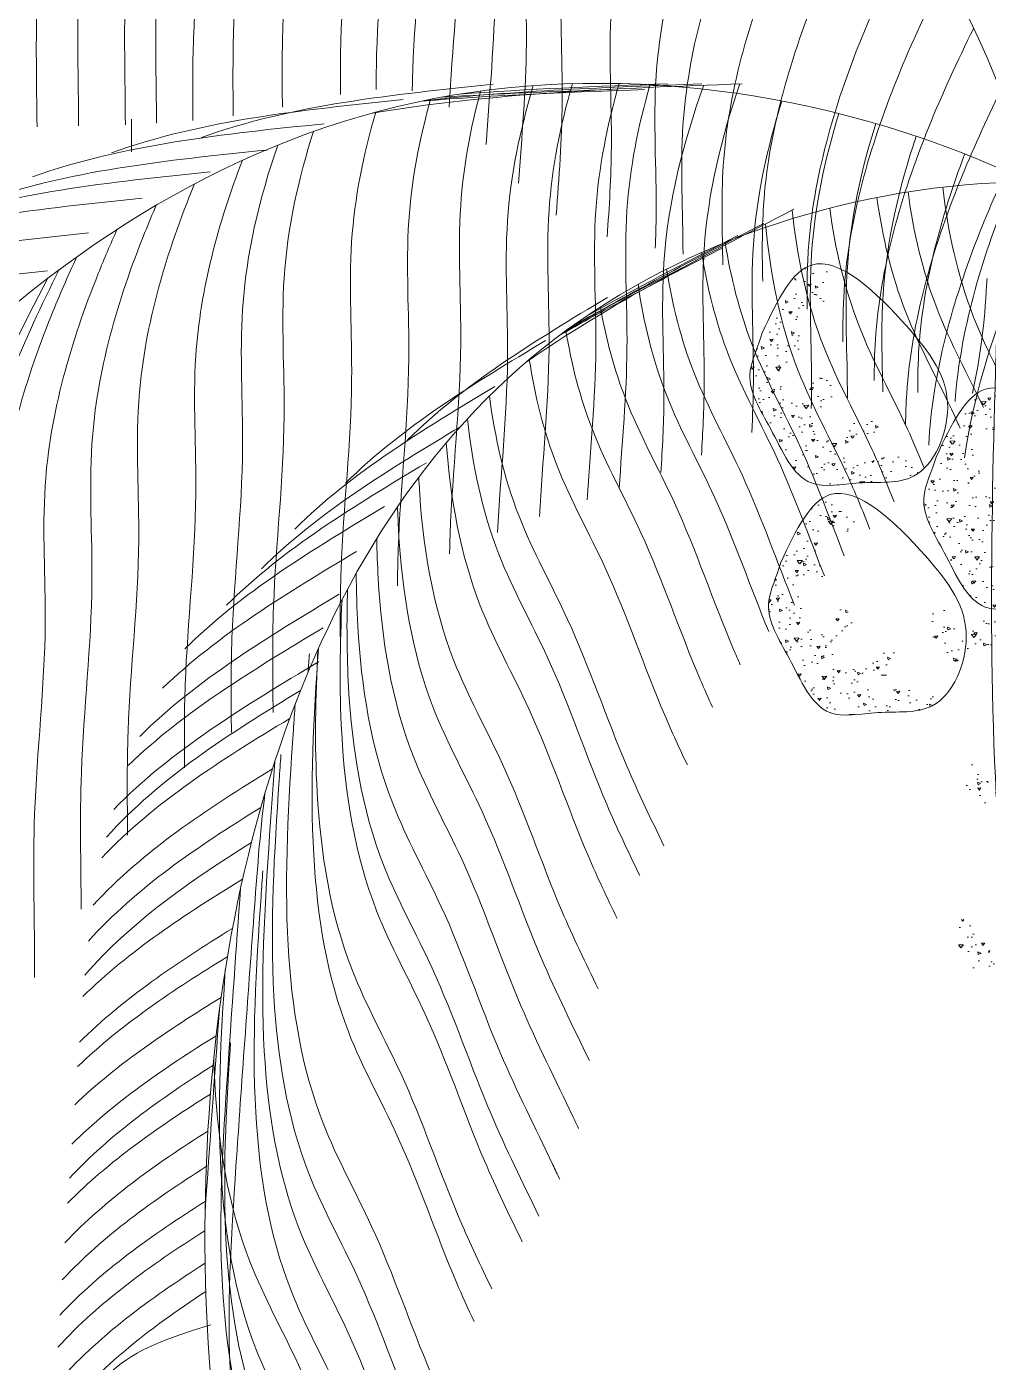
# Model space of a CAD drawing. Header units: inches. Extents: x 17.6 to 55, y 11.8 to 85.9.
# Drawn here: x 21.036 to 21.694, y 72.478 to 73.393 of the extents above; entities that cross this region are included whole.
import ezdxf

# ---------------------------------------------------------------- set-up
doc = ezdxf.new("R2010")
doc.units = ezdxf.units.IN
doc.header["$MEASUREMENT"] = 0
doc.layers.add('TREE G 1 100', color=7, linetype='Continuous', lineweight=9, true_color=0xbed3d5, transparency=0.6)
pattern_1 = [(5, (0, 0), (0.0138842124, -0.01654656), [0.00225, -0.02475]), (310, (0, 0), (0.0130130445, 0.018899765), [0.0018, -0.0198]), (55.451444, (0.001157, -0.001379), (0.0268972566, 0.002353205), [0.001912206, -0.0210342634]), (1.1842, (0.004243, 0.004243), (0.019128413, -0.026150802), [0.003375, -0.037125]), (51.635635, (0.005837, 0.002063), (0.04049135, 0.000837002), [0.00286831, -0.031551413]), (306.184164, (0.004243, 0.004243), (0.04049135, 0.000837002), [0.0027, -0.0297]), (336, (0.005303, 0.00106), (0.0041214743, -0.021203147), [0.00225, -0.02475]), (281, (0.005303, 0.00106), (0.020544253, 0.010221258), [0.0018, -0.0198]), (26.451445, (0.005647, -0.000706), (0.024665727, -0.010981889), [0.001912206, -0.0210342634]), (352.5, (0, 0), (0.0073196945, 0.00680379556), [0, -0.01956, 0, -0.0201, 0, -0.019875]), (322.5, (0, 0), (0.0139472835, 0.0027861883), [0, -0.01146, 0, -0.01911, 0, -0.007575]), (282.5, (-0.0047305, 0.0047305), (0.01084562285, -0.011802545), [0, -0.0075, 0, -0.0234, 0, -0.03105]), (272.5, (-0.006852, 0.006852), (0.0144947942, -0.0102476995), [0, -0.00975, 0, -0.01554, 0, -0.02205])]

msp = doc.modelspace()

# ---------------------------------------------------------------- hatches: boundary and pattern name
at = {"layer": 'TREE G 1 100'}
h = msp.add_hatch(dxfattribs=at)
h.set_pattern_fill('AR-CONC', color=256, scale=0.003, angle=-45, style=0)
h.set_pattern_definition(pattern_1)
edge = h.paths.add_edge_path()
edge.add_spline(control_points=[(21.64649, 73.08719), (21.64579, 73.08941), (21.64365, 73.09393), (21.63209, 73.10348), (21.61584, 73.09381), (21.59867, 73.09369), (21.5912, 73.10927), (21.60731, 73.10493), (21.61791, 73.10624), (21.62215, 73.11799), (21.61107, 73.12844), (21.5999, 73.12223), (21.59667, 73.11138), (21.58646, 73.11194), (21.57445, 73.10965), (21.57645, 73.12313), (21.57808, 73.13317), (21.58866, 73.13662), (21.58817, 73.14776), (21.58219, 73.15254), (21.57163, 73.15298), (21.57261, 73.13543), (21.55672, 73.13847), (21.55452, 73.14929), (21.55283, 73.16385), (21.56926, 73.16486), (21.56994, 73.18075), (21.56037, 73.19346), (21.5743, 73.20333), (21.5951, 73.2017), (21.58606, 73.21696), (21.58477, 73.2246), (21.58494, 73.22988)], knot_values=[0.046682, 0.046682, 0.046682, 0.046682, 0.057005, 0.069004, 0.106923, 0.12604, 0.140308, 0.155306, 0.17668, 0.182603, 0.206457, 0.219031, 0.232545, 0.24983, 0.259203, 0.27803, 0.289881, 0.304519, 0.317634, 0.329636, 0.335261, 0.35969, 0.372949, 0.387217, 0.406044, 0.425344, 0.438589, 0.467247, 0.476619, 0.508656, 0.518745, 0.542007, 0.542007, 0.542007, 0.542007], degree=3, periodic=0)
edge.add_spline(control_points=[(21.58494, 73.22988), (21.58076, 73.23084), (21.5627, 73.23092), (21.55012, 73.20661), (21.53936, 73.18315), (21.53686, 73.17388), (21.52442, 73.15103), (21.54722, 73.11709), (21.56504, 73.07321), (21.60764, 73.08269), (21.63416, 73.0794), (21.64539, 73.08639), (21.64649, 73.08719)], knot_values=[0.352766, 0.352766, 0.352766, 0.352766, 0.374927, 0.452688, 0.452688, 0.452688, 0.495314, 0.553573, 0.621774, 0.669538, 0.72455, 0.730811, 0.730811, 0.730811, 0.730811], degree=3, periodic=0)
h = msp.add_hatch(dxfattribs=at)
h.set_pattern_fill('AR-CONC', color=256, scale=0.003, angle=-45, style=0)
h.set_pattern_definition(pattern_1)
edge = h.paths.add_edge_path()
edge.add_spline(control_points=[(21.7656, 73.00218), (21.76489, 73.0044), (21.76276, 73.00893), (21.7512, 73.01847), (21.73495, 73.0088), (21.71778, 73.00869), (21.71031, 73.02427), (21.72642, 73.01993), (21.73702, 73.02124), (21.74126, 73.03298), (21.73018, 73.04344), (21.71901, 73.03722), (21.71577, 73.02638), (21.70557, 73.02693), (21.69356, 73.02464), (21.69556, 73.03812), (21.69719, 73.04816), (21.70776, 73.05162), (21.70727, 73.06276), (21.7013, 73.06753), (21.69074, 73.06798), (21.69172, 73.05042), (21.67583, 73.05346), (21.67363, 73.06429), (21.67193, 73.07884), (21.68837, 73.07986), (21.68905, 73.09574), (21.67948, 73.10845), (21.6934, 73.11833), (21.7142, 73.1167), (21.70517, 73.13195), (21.70387, 73.13959), (21.70404, 73.14487)], knot_values=[0.046682, 0.046682, 0.046682, 0.046682, 0.057005, 0.069004, 0.106923, 0.12604, 0.140308, 0.155306, 0.17668, 0.182603, 0.206457, 0.219031, 0.232545, 0.24983, 0.259203, 0.27803, 0.289881, 0.304519, 0.317634, 0.329636, 0.335261, 0.35969, 0.372949, 0.387217, 0.406044, 0.425344, 0.438589, 0.467247, 0.476619, 0.508656, 0.518745, 0.542007, 0.542007, 0.542007, 0.542007], degree=3, periodic=0)
edge.add_spline(control_points=[(21.70404, 73.14487), (21.69987, 73.14583), (21.68181, 73.14591), (21.66923, 73.1216), (21.65847, 73.09814), (21.65597, 73.08887), (21.64353, 73.06602), (21.66632, 73.03208), (21.68414, 72.98821), (21.72675, 72.99769), (21.75327, 72.9944), (21.76449, 73.00139), (21.7656, 73.00218)], knot_values=[0.352766, 0.352766, 0.352766, 0.352766, 0.374927, 0.452688, 0.452688, 0.452688, 0.495314, 0.553573, 0.621774, 0.669538, 0.72455, 0.730811, 0.730811, 0.730811, 0.730811], degree=3, periodic=0)
h = msp.add_hatch(dxfattribs=at)
h.set_pattern_fill('AR-CONC', color=256, scale=0.003, angle=-45, style=0)
h.set_pattern_definition(pattern_1)
edge = h.paths.add_edge_path()
edge.add_spline(control_points=[(21.79123, 73.06358), (21.79087, 73.07012), (21.79052, 73.07666), (21.7902, 73.0832)], knot_values=[3.219772, 3.219772, 3.219772, 3.219772, 3.248424, 3.248424, 3.248424, 3.248424], degree=3, periodic=0)
edge.add_spline(control_points=[(21.7902, 73.0832), (21.7823, 73.08079), (21.76953, 73.07535), (21.75629, 73.09605), (21.74887, 73.08049), (21.73604, 73.07644), (21.72597, 73.08915), (21.71899, 73.07582), (21.7065, 73.07615), (21.69131, 73.07888), (21.67388, 73.05936), (21.6656, 73.08466), (21.65731, 73.08502), (21.65348, 73.08359)], knot_values=[0.030753, 0.030753, 0.030753, 0.030753, 0.064386, 0.084893, 0.102291, 0.119205, 0.137549, 0.149143, 0.170062, 0.186473, 0.217713, 0.243965, 0.262776, 0.262776, 0.262776, 0.262776], degree=3, periodic=0)
edge.add_spline(control_points=[(21.65348, 73.08359), (21.65386, 73.0768), (21.65426, 73.07001), (21.65468, 73.06322)], knot_values=[3.344046, 3.344046, 3.344046, 3.344046, 3.374024, 3.374024, 3.374024, 3.374024], degree=3, periodic=0)
edge.add_spline(control_points=[(21.65468, 73.06322), (21.65614, 73.06294), (21.66187, 73.06004), (21.669, 73.03825), (21.68644, 73.05777), (21.70162, 73.05504), (21.71411, 73.05471), (21.72109, 73.06804), (21.73116, 73.05533), (21.74399, 73.05938), (21.75142, 73.07494), (21.76622, 73.05181), (21.78146, 73.06188), (21.79123, 73.06358)], knot_values=[0.041345, 0.041345, 0.041345, 0.041345, 0.049564, 0.075816, 0.107056, 0.123467, 0.144385, 0.15598, 0.174324, 0.191238, 0.208636, 0.229143, 0.271189, 0.271189, 0.271189, 0.271189], degree=3, periodic=0)
h = msp.add_hatch(dxfattribs=at)
h.set_pattern_fill('AR-CONC', color=256, scale=0.003, angle=-45, style=0)
h.set_pattern_definition(pattern_1)
edge = h.paths.add_edge_path()
edge.add_spline(control_points=[(21.65925, 72.92993), (21.65855, 72.93215), (21.65641, 72.93667), (21.64485, 72.94621), (21.6286, 72.93655), (21.61144, 72.93643), (21.60397, 72.95201), (21.62007, 72.94767), (21.63067, 72.94898), (21.63492, 72.96073), (21.62383, 72.97118), (21.61267, 72.96497), (21.60943, 72.95412), (21.59922, 72.95468), (21.58721, 72.95238), (21.58922, 72.96587), (21.59085, 72.97591), (21.60142, 72.97936), (21.60093, 72.9905), (21.59496, 72.99528), (21.58439, 72.99572), (21.58537, 72.97817), (21.56948, 72.98121), (21.56729, 72.99203), (21.56559, 73.00659), (21.58202, 73.0076), (21.58271, 73.02349), (21.57313, 73.03619), (21.58706, 73.04607), (21.60786, 73.04444), (21.59883, 73.0597), (21.59753, 73.06734), (21.5977, 73.07262)], knot_values=[0.046682, 0.046682, 0.046682, 0.046682, 0.057005, 0.069004, 0.106923, 0.12604, 0.140308, 0.155306, 0.17668, 0.182603, 0.206457, 0.219031, 0.232545, 0.24983, 0.259203, 0.27803, 0.289881, 0.304519, 0.317634, 0.329636, 0.335261, 0.35969, 0.372949, 0.387217, 0.406044, 0.425344, 0.438589, 0.467247, 0.476619, 0.508656, 0.518745, 0.542007, 0.542007, 0.542007, 0.542007], degree=3, periodic=0)
edge.add_spline(control_points=[(21.5977, 73.07262), (21.59352, 73.07358), (21.57546, 73.07366), (21.56288, 73.04935), (21.55212, 73.02589), (21.54963, 73.01662), (21.53718, 72.99377), (21.55998, 72.95983), (21.5778, 72.91595), (21.6204, 72.92543), (21.64692, 72.92214), (21.65815, 72.92913), (21.65925, 72.92993)], knot_values=[0.352766, 0.352766, 0.352766, 0.352766, 0.374927, 0.452688, 0.452688, 0.452688, 0.495314, 0.553573, 0.621774, 0.669538, 0.72455, 0.730811, 0.730811, 0.730811, 0.730811], degree=3, periodic=0)
h = msp.add_hatch(dxfattribs=at)
h.set_pattern_fill('AR-CONC', color=256, scale=0.003, angle=-45, style=0)
h.set_pattern_definition(pattern_1)
edge = h.paths.add_edge_path()
edge.add_spline(control_points=[(21.79123, 72.97498), (21.79087, 72.98152), (21.79052, 72.98806), (21.7902, 72.9946)], knot_values=[3.219772, 3.219772, 3.219772, 3.219772, 3.248424, 3.248424, 3.248424, 3.248424], degree=3, periodic=0)
edge.add_spline(control_points=[(21.7902, 72.9946), (21.7823, 72.99219), (21.76953, 72.98675), (21.75629, 73.00745), (21.74887, 72.99189), (21.73604, 72.98784), (21.72597, 73.00055), (21.71899, 72.98722), (21.7065, 72.98755), (21.69131, 72.99028), (21.67388, 72.97076), (21.6656, 72.99606), (21.65731, 72.99642), (21.65348, 72.99499)], knot_values=[0.030753, 0.030753, 0.030753, 0.030753, 0.064386, 0.084893, 0.102291, 0.119205, 0.137549, 0.149143, 0.170062, 0.186473, 0.217713, 0.243965, 0.262776, 0.262776, 0.262776, 0.262776], degree=3, periodic=0)
edge.add_spline(control_points=[(21.65348, 72.99499), (21.65386, 72.9882), (21.65426, 72.98141), (21.65468, 72.97462)], knot_values=[3.344046, 3.344046, 3.344046, 3.344046, 3.374024, 3.374024, 3.374024, 3.374024], degree=3, periodic=0)
edge.add_spline(control_points=[(21.65468, 72.97462), (21.65614, 72.97433), (21.66187, 72.97144), (21.669, 72.94965), (21.68644, 72.96917), (21.70162, 72.96644), (21.71411, 72.96611), (21.72109, 72.97944), (21.73116, 72.96673), (21.74399, 72.97078), (21.75142, 72.98634), (21.76622, 72.96321), (21.78146, 72.97328), (21.79123, 72.97498)], knot_values=[0.041345, 0.041345, 0.041345, 0.041345, 0.049564, 0.075816, 0.107056, 0.123467, 0.144385, 0.15598, 0.174324, 0.191238, 0.208636, 0.229143, 0.271189, 0.271189, 0.271189, 0.271189], degree=3, periodic=0)
h = msp.add_hatch(dxfattribs=at)
h.set_pattern_fill('AR-CONC', color=256, scale=0.003, angle=-45, style=0)
h.set_pattern_definition(pattern_1)
edge = h.paths.add_edge_path()
edge.add_spline(control_points=[(21.81457, 72.87239), (21.8142, 72.87893), (21.81386, 72.88547), (21.81353, 72.89201)], knot_values=[3.219772, 3.219772, 3.219772, 3.219772, 3.248424, 3.248424, 3.248424, 3.248424], degree=3, periodic=0)
edge.add_spline(control_points=[(21.81353, 72.89201), (21.80563, 72.8896), (21.79287, 72.88417), (21.77963, 72.90486), (21.7722, 72.8893), (21.75937, 72.88525), (21.7493, 72.89796), (21.74232, 72.88463), (21.72983, 72.88497), (21.71465, 72.88769), (21.69721, 72.86817), (21.68893, 72.89347), (21.68065, 72.89383), (21.67682, 72.8924)], knot_values=[0.030753, 0.030753, 0.030753, 0.030753, 0.064386, 0.084893, 0.102291, 0.119205, 0.137549, 0.149143, 0.170062, 0.186473, 0.217713, 0.243965, 0.262776, 0.262776, 0.262776, 0.262776], degree=3, periodic=0)
edge.add_spline(control_points=[(21.67682, 72.8924), (21.6772, 72.88561), (21.6776, 72.87882), (21.67802, 72.87203)], knot_values=[3.344046, 3.344046, 3.344046, 3.344046, 3.374024, 3.374024, 3.374024, 3.374024], degree=3, periodic=0)
edge.add_spline(control_points=[(21.67802, 72.87203), (21.67948, 72.87175), (21.68521, 72.86885), (21.69234, 72.84707), (21.70977, 72.86658), (21.72496, 72.86386), (21.73745, 72.86352), (21.74443, 72.87685), (21.7545, 72.86414), (21.76733, 72.86819), (21.77475, 72.88375), (21.78955, 72.86062), (21.80479, 72.87069), (21.81457, 72.87239)], knot_values=[0.041345, 0.041345, 0.041345, 0.041345, 0.049564, 0.075816, 0.107056, 0.123467, 0.144385, 0.15598, 0.174324, 0.191238, 0.208636, 0.229143, 0.271189, 0.271189, 0.271189, 0.271189], degree=3, periodic=0)
h = msp.add_hatch(dxfattribs=at)
h.set_pattern_fill('AR-CONC', color=256, scale=0.003, angle=-45, style=0)
h.set_pattern_definition(pattern_1)
edge = h.paths.add_edge_path()
edge.add_spline(control_points=[(21.8099, 72.76048), (21.80953, 72.76702), (21.80919, 72.77356), (21.80887, 72.7801)], knot_values=[3.219772, 3.219772, 3.219772, 3.219772, 3.248424, 3.248424, 3.248424, 3.248424], degree=3, periodic=0)
edge.add_spline(control_points=[(21.80887, 72.7801), (21.80097, 72.77769), (21.7882, 72.77225), (21.77496, 72.79295), (21.76754, 72.77739), (21.75471, 72.77334), (21.74464, 72.78604), (21.73766, 72.77272), (21.72517, 72.77305), (21.70998, 72.77577), (21.69255, 72.75626), (21.68427, 72.78156), (21.67598, 72.78192), (21.67215, 72.78049)], knot_values=[0.030753, 0.030753, 0.030753, 0.030753, 0.064386, 0.084893, 0.102291, 0.119205, 0.137549, 0.149143, 0.170062, 0.186473, 0.217713, 0.243965, 0.262776, 0.262776, 0.262776, 0.262776], degree=3, periodic=0)
edge.add_spline(control_points=[(21.67215, 72.78049), (21.67253, 72.7737), (21.67293, 72.76691), (21.67335, 72.76012)], knot_values=[3.344046, 3.344046, 3.344046, 3.344046, 3.374024, 3.374024, 3.374024, 3.374024], degree=3, periodic=0)
edge.add_spline(control_points=[(21.67335, 72.76012), (21.67481, 72.75983), (21.68054, 72.75694), (21.68767, 72.73515), (21.7051, 72.75466), (21.72029, 72.75194), (21.73278, 72.75161), (21.73976, 72.76494), (21.74983, 72.75223), (21.76266, 72.75628), (21.77009, 72.77184), (21.78489, 72.74871), (21.80012, 72.75877), (21.8099, 72.76048)], knot_values=[0.041345, 0.041345, 0.041345, 0.041345, 0.049564, 0.075816, 0.107056, 0.123467, 0.144385, 0.15598, 0.174324, 0.191238, 0.208636, 0.229143, 0.271189, 0.271189, 0.271189, 0.271189], degree=3, periodic=0)

# ---------------------------------------------------------------- linework, layer by layer
msp.add_line((21.10734, 73.32969), (21.10734, 73.30726), dxfattribs=at)
for points in [[(21.74817, 73.27747), (21.76704, 73.81673), (21.567, 74.07316), (21.25752, 73.98265)], [(21.72854, 73.27747), (21.70967, 73.81673), (21.9097, 74.07316), (22.21919, 73.98265)], [(20.22401, 72.17264), (20.4058, 73.1656), (20.99966, 73.72264), (21.59352, 73.52889), (21.75107, 73.10506), (21.75107, 73.04451)], [(21.70099, 73.21523), (21.70099, 72.84381), (21.78259, 72.0104), (21.67379, 71.33098), (21.79506, 69.99588), (21.81104, 69.45306)]]:
    msp.add_spline(points, degree=3, dxfattribs=at)
for points, knots in [([(20.16055, 73.37802), (20.3712, 73.56101), (20.75176, 73.8916), (21.47703, 73.94446), (21.69512, 73.63725), (21.75271, 73.17742)], [0, 0, 0, 0, 1.475291, 2.665233, 3.253618, 3.253618, 3.253618, 3.253618]), ([(21.06771, 73.73152), (21.05853, 73.7012), (21.04562, 73.63913), (21.0535, 73.53219), (21.04067, 73.42756), (21.04236, 73.35431), (21.04265, 73.32435)], [1.906077, 1.906077, 1.906077, 1.906077, 2.0439688, 2.1818949, 2.3731649, 2.5039971, 2.5039971, 2.5039971, 2.5039971]), ([(21.09446, 73.73286), (21.08619, 73.70437), (21.07423, 73.64424), (21.08196, 73.5393), (21.06887, 73.43251), (21.07093, 73.3571), (21.07117, 73.32495)], [1.9148201, 1.9148201, 1.9148201, 1.9148201, 2.0439688, 2.1818949, 2.3731649, 2.5134767, 2.5134767, 2.5134767, 2.5134767]), ([(21.12651, 73.73295), (21.11822, 73.70443), (21.10625, 73.64427), (21.11398, 73.5393), (21.10092, 73.43279), (21.10294, 73.35766), (21.10319, 73.32578)], [1.9146829, 1.9146829, 1.9146829, 1.9146829, 2.0439688, 2.1818949, 2.3731649, 2.5122665, 2.5122665, 2.5122665, 2.5122665]), ([(21.14762, 73.73214), (21.13946, 73.70388), (21.12762, 73.64399), (21.13533, 73.5393), (21.12231, 73.43311), (21.12427, 73.3583), (21.12453, 73.32675)], [1.9159091, 1.9159091, 1.9159091, 1.9159091, 2.0439688, 2.1818949, 2.3731649, 2.5108508, 2.5108508, 2.5108508, 2.5108508]), ([(21.18444, 73.73181), (21.17023, 73.69241), (21.15199, 73.62059), (21.16061, 73.50354), (21.14912, 73.40982), (21.14921, 73.34748), (21.14939, 73.3286)], [1.8618696, 1.8618696, 1.8618696, 1.8618696, 2.0439688, 2.1818949, 2.3731649, 2.4559961, 2.4559961, 2.4559961, 2.4559961]), ([(21.20911, 73.73273), (21.19641, 73.69589), (21.1798, 73.62687), (21.1882, 73.51272), (21.17647, 73.41703), (21.17681, 73.35272), (21.17704, 73.33184)], [1.8745717, 1.8745717, 1.8745717, 1.8745717, 2.0439688, 2.1818949, 2.3731649, 2.4646768, 2.4646768, 2.4646768, 2.4646768]), ([(21.23796, 73.72104), (21.22781, 73.68884), (21.21389, 73.62478), (21.22192, 73.51579), (21.21031, 73.42109), (21.21052, 73.35777), (21.21073, 73.33789)], [1.8970865, 1.8970865, 1.8970865, 1.8970865, 2.0439688, 2.1818949, 2.3731649, 2.4603121, 2.4603121, 2.4603121, 2.4603121]), ([(21.27703, 73.71242), (21.26729, 73.681), (21.25381, 73.61779), (21.26177, 73.50966), (21.25076, 73.41989), (21.25038, 73.3615), (21.25046, 73.34658)], [1.9008843, 1.9008843, 1.9008843, 1.9008843, 2.0439688, 2.1818949, 2.3731649, 2.438654, 2.438654, 2.438654, 2.438654]), ([(21.30228, 73.70558), (21.29215, 73.67342), (21.27826, 73.60941), (21.28629, 73.50047), (21.27579, 73.41489), (21.27499, 73.36069), (21.27496, 73.34997)], [1.8973209, 1.8973209, 1.8973209, 1.8973209, 2.0439688, 2.1818949, 2.3731649, 2.4202332, 2.4202332, 2.4202332, 2.4202332]), ([(21.32995, 73.6969), (21.31817, 73.66169), (21.30254, 73.59442), (21.31081, 73.4821), (21.30102, 73.40229), (21.29975, 73.35385), (21.29966, 73.34892)], [1.8825437, 1.8825437, 1.8825437, 1.8825437, 2.0439688, 2.1818949, 2.3731649, 2.3948589, 2.3948589, 2.3948589, 2.3948589]), ([(21.36328, 73.68472), (21.34697, 73.64192), (21.32642, 73.56633), (21.33506, 73.44899), (21.327, 73.37771), (21.32505, 73.33783)], [1.844708, 1.844708, 1.844708, 1.844708, 2.0439688, 2.1818949, 2.3572428, 2.3572428, 2.3572428, 2.3572428]), ([(21.39788, 73.66995), (21.39612, 73.66579), (21.37525, 73.61525), (21.35062, 73.53098), (21.35923, 73.41395), (21.35254, 73.34739), (21.35036, 73.31225)], [1.8054889, 1.8054889, 1.8054889, 1.8054889, 1.8252336, 2.0439688, 2.1818949, 2.3363795, 2.3363795, 2.3363795, 2.3363795]), ([(21.4288, 73.65476), (21.42369, 73.64351), (21.39895, 73.58618), (21.37207, 73.49423), (21.38044, 73.38064), (21.37465, 73.31749), (21.37249, 73.28577)], [1.7711916, 1.7711916, 1.7711916, 1.7711916, 1.8252336, 2.0439688, 2.1818949, 2.3213428, 2.3213428, 2.3213428, 2.3213428]), ([(21.46298, 73.63551), (21.45433, 73.61759), (21.42564, 73.55379), (21.39659, 73.45441), (21.40452, 73.34684), (21.40018, 73.28963), (21.39829, 73.26387)], [1.7380227, 1.7380227, 1.7380227, 1.7380227, 1.8252336, 2.0439688, 2.1818949, 2.2950852, 2.2950852, 2.2950852, 2.2950852]), ([(21.49988, 73.61142), (21.49004, 73.59138), (21.46005, 73.52554), (21.43031, 73.42378), (21.43784, 73.32152), (21.43462, 73.26958), (21.43316, 73.24909)], [1.7274066, 1.7274066, 1.7274066, 1.7274066, 1.8252336, 2.0439688, 2.1818949, 2.2718884, 2.2718884, 2.2718884, 2.2718884]), ([(21.53862, 73.58166), (21.52577, 73.5564), (21.49243, 73.48551), (21.46097, 73.37784), (21.46756, 73.2883), (21.46643, 73.24898), (21.46609, 73.24112)], [1.700981, 1.700981, 1.700981, 1.700981, 1.8252336, 2.0439688, 2.1818949, 2.216335, 2.216335, 2.216335, 2.216335]), ([(21.56314, 73.55989), (21.54801, 73.53079), (21.51211, 73.45621), (21.47993, 73.34613), (21.48509, 73.26653), (21.48513, 73.23704)], [1.6813867, 1.6813867, 1.6813867, 1.6813867, 1.8252336, 2.0439688, 2.173087, 2.173087, 2.173087, 2.173087]), ([(21.59061, 73.53209), (21.57552, 73.50307), (21.53967, 73.42856), (21.50947, 73.32522), (21.512, 73.25257), (21.51246, 73.22986)], [1.6817794, 1.6817794, 1.6817794, 1.6817794, 1.8252336, 2.0439688, 2.1433417, 2.1433417, 2.1433417, 2.1433417]), ([(21.61661, 73.50147), (21.60211, 73.47344), (21.56693, 73.39987), (21.53862, 73.30303), (21.53934, 73.23595), (21.53969, 73.21873)], [1.6868007, 1.6868007, 1.6868007, 1.6868007, 1.8252336, 2.0439688, 2.1193625, 2.1193625, 2.1193625, 2.1193625]), ([(21.64369, 73.46389), (21.63052, 73.43809), (21.59683, 73.36669), (21.57036, 73.27611), (21.56997, 73.21287), (21.57015, 73.19944)], [1.6982398, 1.6982398, 1.6982398, 1.6982398, 1.8252336, 2.0439688, 2.1028178, 2.1028178, 2.1028178, 2.1028178]), ([(21.66471, 73.42942), (21.65285, 73.40585), (21.62061, 73.33659), (21.59538, 73.25026), (21.59453, 73.18879), (21.59461, 73.17712)], [1.7095464, 1.7095464, 1.7095464, 1.7095464, 1.8252336, 2.0439688, 2.0951497, 2.0951497, 2.0951497, 2.0951497]), ([(21.68421, 73.39183), (21.67308, 73.36952), (21.64165, 73.30147), (21.61752, 73.2189), (21.61608, 73.15985), (21.61605, 73.15056)], [1.7159297, 1.7159297, 1.7159297, 1.7159297, 1.8252336, 2.0439688, 2.0847324, 2.0847324, 2.0847324, 2.0847324]), ([(20.5389, 71.79366), (20.5557, 72.13019), (20.58605, 72.73816), (21.14662, 73.41409), (21.5966, 73.3471), (21.72386, 73.28575)], [0, 0, 0, 0, 1.475291, 2.665233, 3.253618, 3.253618, 3.253618, 3.253618]), ([(21.3826, 73.35254), (21.37342, 73.32221), (21.36052, 73.26014), (21.3681, 73.15715), (21.36013, 73.08617), (21.35815, 73.04658)], [1.906077, 1.906077, 1.906077, 1.906077, 2.0439688, 2.1818949, 2.3559465, 2.3559465, 2.3559465, 2.3559465]), ([(21.40935, 73.35387), (21.40109, 73.32539), (21.38913, 73.26525), (21.39647, 73.16549), (21.38887, 73.09573), (21.38681, 73.05737)], [1.9148201, 1.9148201, 1.9148201, 1.9148201, 2.0439688, 2.1818949, 2.3505525, 2.3505525, 2.3505525, 2.3505525]), ([(21.4414, 73.35396), (21.43312, 73.32545), (21.42115, 73.26528), (21.42821, 73.16933), (21.42168, 73.10336), (21.4195, 73.06881)], [1.9146829, 1.9146829, 1.9146829, 1.9146829, 2.0439688, 2.1818949, 2.333785, 2.333785, 2.333785, 2.333785]), ([(21.46251, 73.35315), (21.45436, 73.3249), (21.44252, 73.265), (21.44937, 73.17194), (21.44352, 73.10854), (21.44136, 73.07657)], [1.9159091, 1.9159091, 1.9159091, 1.9159091, 2.0439688, 2.1818949, 2.3224098, 2.3224098, 2.3224098, 2.3224098]), ([(21.49934, 73.35283), (21.48513, 73.31343), (21.46689, 73.24161), (21.4735, 73.15184), (21.47105, 73.10397), (21.46996, 73.08755)], [1.8618696, 1.8618696, 1.8618696, 1.8618696, 2.0439688, 2.1818949, 2.2539651, 2.2539651, 2.2539651, 2.2539651]), ([(21.52401, 73.35375), (21.5113, 73.31691), (21.49469, 73.24789), (21.50102, 73.16196), (21.49873, 73.11501), (21.49773, 73.09953)], [1.8745717, 1.8745717, 1.8745717, 1.8745717, 2.0439688, 2.1818949, 2.2498826, 2.2498826, 2.2498826, 2.2498826]), ([(21.31227, 73.34321), (21.30455, 73.31586), (21.29316, 73.25691), (21.30079, 73.15321), (21.29059, 73.07003), (21.28958, 73.01822), (21.28951, 73.00992)], [1.9201884, 1.9201884, 1.9201884, 1.9201884, 2.0439688, 2.1818949, 2.3731649, 2.4096766, 2.4096766, 2.4096766, 2.4096766]), ([(21.34646, 73.34884), (21.33948, 73.32311), (21.32886, 73.26584), (21.33637, 73.16387), (21.32663, 73.08442), (21.32533, 73.03635), (21.32524, 73.03177)], [1.9277698, 1.9277698, 1.9277698, 1.9277698, 2.0439688, 2.1818949, 2.3731649, 2.3932761, 2.3932761, 2.3932761, 2.3932761]), ([(21.55286, 73.34206), (21.5427, 73.30985), (21.52879, 73.2458), (21.53443, 73.1692), (21.5328, 73.12639), (21.53219, 73.11504)], [1.8970865, 1.8970865, 1.8970865, 1.8970865, 2.0439688, 2.1818949, 2.2316654, 2.2316654, 2.2316654, 2.2316654]), ([(21.70269, 73.34906), (21.69267, 73.32869), (21.66247, 73.26252), (21.63964, 73.18441), (21.63767, 73.12769), (21.63757, 73.12071)], [1.7257412, 1.7257412, 1.7257412, 1.7257412, 1.8252336, 2.0439688, 2.0746274, 2.0746274, 2.0746274, 2.0746274]), ([(21.27471, 73.33446), (21.26614, 73.30536), (21.25388, 73.24459), (21.26165, 73.13899), (21.25062, 73.04903), (21.25027, 72.99045), (21.25035, 72.97534)], [1.9119248, 1.9119248, 1.9119248, 1.9119248, 2.0439688, 2.1818949, 2.3731649, 2.4394827, 2.4394827, 2.4394827, 2.4394827]), ([(21.59192, 73.33344), (21.58218, 73.30202), (21.5687, 73.2388), (21.57372, 73.17061), (21.57308, 73.13528), (21.57297, 73.13143)], [1.9008843, 1.9008843, 1.9008843, 1.9008843, 2.0439688, 2.1818949, 2.1987562, 2.1987562, 2.1987562, 2.1987562]), ([(21.61717, 73.32659), (21.60705, 73.29444), (21.59351, 73.23205), (21.59773, 73.16858), (21.59772, 73.13872)], [1.8973209, 1.8973209, 1.8973209, 1.8973209, 2.0439688, 2.1746981, 2.1746981, 2.1746981, 2.1746981]), ([(21.232, 73.32113), (21.22155, 73.28837), (21.20733, 73.22372), (21.2154, 73.1141), (21.20326, 73.01507), (21.20407, 72.94741), (21.20436, 72.92315)], [1.8943918, 1.8943918, 1.8943918, 1.8943918, 2.0439688, 2.1818949, 2.3731649, 2.4793902, 2.4793902, 2.4793902, 2.4793902]), ([(21.64485, 73.31791), (21.63306, 73.2827), (21.61951, 73.22439), (21.6215, 73.16512), (21.62197, 73.14271)], [1.8825437, 1.8825437, 1.8825437, 1.8825437, 2.0439688, 2.1420624, 2.1420624, 2.1420624, 2.1420624]), ([(21.20752, 73.31183), (21.19498, 73.27529), (21.17855, 73.20659), (21.18693, 73.09277), (21.1751, 72.99627), (21.17555, 72.93114), (21.17581, 72.90944)], [1.8760357, 1.8760357, 1.8760357, 1.8760357, 2.0439688, 2.1818949, 2.3731649, 2.4682667, 2.4682667, 2.4682667, 2.4682667]), ([(21.67817, 73.30574), (21.66187, 73.26294), (21.64699, 73.20823), (21.64586, 73.15268), (21.64588, 73.14246)], [1.844708, 1.844708, 1.844708, 1.844708, 2.0439688, 2.0887588, 2.0887588, 2.0887588, 2.0887588]), ([(21.71549, 73.31328), (21.70641, 73.29457), (21.67724, 73.23002), (21.65651, 73.15908), (21.6535, 73.10781), (21.65341, 73.10622)], [1.7341258, 1.7341258, 1.7341258, 1.7341258, 1.8252336, 2.0439688, 2.0509851, 2.0509851, 2.0509851, 2.0509851]), ([(21.18334, 73.30141), (21.16679, 73.25823), (21.14597, 73.18221), (21.15491, 73.06078), (21.1434, 72.96684), (21.14351, 72.90429), (21.1437, 72.88517)], [1.8427561, 1.8427561, 1.8427561, 1.8427561, 2.0439688, 2.1818949, 2.3731649, 2.4569684, 2.4569684, 2.4569684, 2.4569684]), ([(21.37132, 71.75097), (21.26533, 72.00909), (21.07385, 72.47541), (21.25578, 73.17948), (21.61661, 73.28784), (21.73359, 73.2867)], [0, 0, 0, 0, 1.475291, 2.665233, 3.253618, 3.253618, 3.253618, 3.253618]), ([(21.71277, 73.29097), (21.71101, 73.2868), (21.69053, 73.2372), (21.67512, 73.18486), (21.67148, 73.13624)], [1.8054889, 1.8054889, 1.8054889, 1.8054889, 1.8252336, 2.0395398, 2.0395398, 2.0395398, 2.0395398]), ([(21.15049, 73.28525), (21.14986, 73.28372), (21.13035, 73.2357), (21.10654, 73.15423), (21.11578, 73.02878), (21.10369, 72.9302), (21.10444, 72.863), (21.10473, 72.83919)], [1.8180237, 1.8180237, 1.8180237, 1.8180237, 1.8252336, 2.0439688, 2.1818949, 2.3731649, 2.4774059, 2.4774059, 2.4774059, 2.4774059]), ([(21.63925, 73.27971), (21.643, 73.25205), (21.65483, 73.20052), (21.68036, 73.15444), (21.69087, 73.13206)], [1.8973209, 1.8973209, 1.8973209, 1.8973209, 2.0439688, 2.1746981, 2.1746981, 2.1746981, 2.1746981]), ([(21.66305, 73.28296), (21.66663, 73.25242), (21.67702, 73.20394), (21.69939, 73.16023), (21.70764, 73.1436)], [1.8825437, 1.8825437, 1.8825437, 1.8825437, 2.0439688, 2.1420624, 2.1420624, 2.1420624, 2.1420624]), ([(21.1243, 73.27067), (21.12166, 73.26455), (21.09976, 73.21215), (21.07452, 73.12579), (21.08376, 73.00035), (21.07077, 72.8944), (21.07269, 72.81985), (21.07295, 72.78856)], [1.7961557, 1.7961557, 1.7961557, 1.7961557, 1.8252336, 2.0439688, 2.1818949, 2.3731649, 2.5097454, 2.5097454, 2.5097454, 2.5097454]), ([(21.5856, 73.26864), (21.58934, 73.24093), (21.60149, 73.18802), (21.6327, 73.1326), (21.64657, 73.09995), (21.65011, 73.09123)], [1.8970865, 1.8970865, 1.8970865, 1.8970865, 2.0439688, 2.1818949, 2.2316654, 2.2316654, 2.2316654, 2.2316654]), ([(21.61792, 73.27594), (21.62169, 73.24897), (21.63386, 73.19684), (21.66165, 73.14751), (21.67362, 73.1208), (21.6749, 73.11788)], [1.9008843, 1.9008843, 1.9008843, 1.9008843, 2.0439688, 2.1818949, 2.1987562, 2.1987562, 2.1987562, 2.1987562]), ([(21.55987, 73.26724), (21.56332, 73.23515), (21.5752, 73.17757), (21.61021, 73.11541), (21.62504, 73.07942), (21.62975, 73.06746)], [1.8745717, 1.8745717, 1.8745717, 1.8745717, 2.0439688, 2.1818949, 2.2498826, 2.2498826, 2.2498826, 2.2498826]), ([(21.73057, 73.26009), (21.72383, 73.24572), (21.70088, 73.19353), (21.68367, 73.13822), (21.67792, 73.09766)], [1.7557575, 1.7557575, 1.7557575, 1.7557575, 1.8252336, 2.0049851, 2.0049851, 2.0049851, 2.0049851]), ([(21.09753, 73.25414), (21.09303, 73.24412), (21.06898, 73.18796), (21.0425, 73.09735), (21.05173, 72.97191), (21.03841, 72.86325), (21.04092, 72.78258), (21.04101, 72.74505), (21.04101, 72.74163)], [1.7771833, 1.7771833, 1.7771833, 1.7771833, 1.8252336, 2.0439688, 2.1818949, 2.3731649, 2.5217002, 2.536607, 2.536607, 2.536607, 2.536607]), ([(21.5417, 73.25785), (21.54493, 73.22332), (21.55657, 73.16307), (21.59316, 73.09813), (21.60819, 73.06138), (21.61316, 73.0487)], [1.8618696, 1.8618696, 1.8618696, 1.8618696, 2.0439688, 2.1818949, 2.2539651, 2.2539651, 2.2539651, 2.2539651]), ([(21.51399, 73.24512), (21.51784, 73.22107), (21.53007, 73.17201), (21.56799, 73.10468), (21.58595, 73.05512), (21.59559, 73.03039)], [1.9159091, 1.9159091, 1.9159091, 1.9159091, 2.0439688, 2.1818949, 2.3224098, 2.3224098, 2.3224098, 2.3224098]), ([(21.0699, 73.23531), (21.0638, 73.22215), (21.03797, 73.16297), (21.01048, 73.06891), (21.01971, 72.94347), (21.00639, 72.83481), (21.00893, 72.75311), (21.00899, 72.71453), (21.00899, 72.71006)], [1.7617795, 1.7617795, 1.7617795, 1.7617795, 1.8252336, 2.0439688, 2.1818949, 2.3731649, 2.5217002, 2.5411429, 2.5411429, 2.5411429, 2.5411429]), ([(21.49788, 73.23829), (21.50172, 73.214), (21.51395, 73.1647), (21.55306, 73.09528), (21.57141, 73.04354), (21.58195, 73.01688)], [1.9146829, 1.9146829, 1.9146829, 1.9146829, 2.0439688, 2.1818949, 2.333785, 2.333785, 2.333785, 2.333785]), ([(21.53936, 73.18315), (21.55012, 73.20661), (21.5742, 73.25315), (21.63949, 73.18981), (21.6767, 73.13942), (21.65118, 73.07729), (21.60764, 73.08269), (21.56504, 73.07321), (21.54722, 73.11709), (21.52442, 73.15103), (21.53686, 73.17388), (21.53936, 73.18315)], [0, 0, 0, 0, 0.0777612, 0.1912982, 0.2827866, 0.3590266, 0.4140392, 0.4618034, 0.5300041, 0.5882628, 0.6308889, 0.6308889, 0.6308889, 0.6308889]), ([(21.05787, 73.22653), (21.04569, 73.20241), (21.0131, 73.13262), (20.98201, 73.02625), (20.99125, 72.90081), (20.9783, 72.79519), (20.98016, 72.72096), (20.98043, 72.69)], [1.7067826, 1.7067826, 1.7067826, 1.7067826, 1.8252336, 2.0439688, 2.1818949, 2.3731649, 2.5083107, 2.5083107, 2.5083107, 2.5083107]), ([(21.4739, 73.22693), (21.47774, 73.20267), (21.48997, 73.15339), (21.53062, 73.08122), (21.5495, 73.02626), (21.56148, 72.99678)], [1.9148201, 1.9148201, 1.9148201, 1.9148201, 2.0439688, 2.1818949, 2.3505525, 2.3505525, 2.3505525, 2.3505525]), ([(21.05002, 73.22061), (21.03281, 73.18809), (20.99456, 73.11024), (20.96066, 72.99426), (20.9699, 72.86881), (20.95771, 72.76939), (20.95858, 72.70134), (20.95888, 72.67668)], [1.663861, 1.663861, 1.663861, 1.663861, 1.8252336, 2.0439688, 2.1818949, 2.3731649, 2.4810998, 2.4810998, 2.4810998, 2.4810998]), ([(21.45432, 73.21651), (21.45813, 73.19054), (21.47033, 73.13948), (21.5123, 73.06497), (21.53134, 73.00896), (21.5438, 72.9786)], [1.906077, 1.906077, 1.906077, 1.906077, 2.0439688, 2.1818949, 2.3559465, 2.3559465, 2.3559465, 2.3559465]), ([(21.69335, 73.22052), (21.69327, 73.21898), (21.69187, 73.19258), (21.68877, 73.16608), (21.68343, 73.14182)], [1.8171107, 1.8171107, 1.8171107, 1.8171107, 1.8252336, 1.9562961, 1.9562961, 1.9562961, 1.9562961]), ([(21.42854, 73.201), (21.43237, 73.17925), (21.44459, 73.1326), (21.48615, 73.05882), (21.50685, 72.99585), (21.52281, 72.95937), (21.52436, 72.95591)], [1.9277698, 1.9277698, 1.9277698, 1.9277698, 2.0439688, 2.1818949, 2.3731649, 2.3932761, 2.3932761, 2.3932761, 2.3932761]), ([(21.4049, 73.18473), (21.40875, 73.16151), (21.42098, 73.11332), (21.46325, 73.0383), (21.48491, 72.97237), (21.50241, 72.93319), (21.50528, 72.92694)], [1.9201884, 1.9201884, 1.9201884, 1.9201884, 2.0439688, 2.1818949, 2.3731649, 2.4096766, 2.4096766, 2.4096766, 2.4096766]), ([(21.37984, 73.16494), (21.38367, 73.14011), (21.39589, 73.09024), (21.43893, 73.01385), (21.46236, 72.94254), (21.48273, 72.89852), (21.48812, 72.88722)], [1.9119248, 1.9119248, 1.9119248, 1.9119248, 2.0439688, 2.1818949, 2.3731649, 2.4394827, 2.4394827, 2.4394827, 2.4394827]), ([(21.65847, 73.09814), (21.66923, 73.1216), (21.69331, 73.16814), (21.7586, 73.1048), (21.79581, 73.05441), (21.77029, 72.99228), (21.72675, 72.99769), (21.68414, 72.98821), (21.66632, 73.03208), (21.64353, 73.06602), (21.65597, 73.08887), (21.65847, 73.09814)], [0, 0, 0, 0, 0.0777612, 0.1912982, 0.2827866, 0.3590266, 0.4140392, 0.4618034, 0.5300041, 0.5882628, 0.6308889, 0.6308889, 0.6308889, 0.6308889]), ([(21.35253, 73.1399), (21.35624, 73.11167), (21.36836, 73.0582), (21.41303, 72.9789), (21.43883, 72.9004), (21.46327, 72.84999), (21.47205, 72.83191)], [1.8943918, 1.8943918, 1.8943918, 1.8943918, 2.0439688, 2.1818949, 2.3731649, 2.4793902, 2.4793902, 2.4793902, 2.4793902]), ([(21.33746, 73.1243), (21.34094, 73.0925), (21.35283, 73.03523), (21.39922, 72.95289), (21.42435, 72.87639), (21.44764, 72.82775), (21.45548, 72.81157)], [1.8760357, 1.8760357, 1.8760357, 1.8760357, 2.0439688, 2.1818949, 2.3731649, 2.4682667, 2.4682667, 2.4682667, 2.4682667]), ([(21.32301, 73.10798), (21.32582, 73.06978), (21.337, 73.00548), (21.38649, 72.91763), (21.41096, 72.84317), (21.43309, 72.79633), (21.43997, 72.78208)], [1.8427561, 1.8427561, 1.8427561, 1.8427561, 2.0439688, 2.1818949, 2.3731649, 2.4569684, 2.4569684, 2.4569684, 2.4569684]), ([(21.30408, 73.08429), (21.30415, 73.08292), (21.30645, 73.04006), (21.31731, 72.97062), (21.36844, 72.87986), (21.39412, 72.80172), (21.41835, 72.75162), (21.42696, 72.73388)], [1.8180237, 1.8180237, 1.8180237, 1.8180237, 1.8252336, 2.0439688, 2.1818949, 2.3731649, 2.4774059, 2.4774059, 2.4774059, 2.4774059]), ([(21.55212, 73.02589), (21.56288, 73.04935), (21.58697, 73.09589), (21.65225, 73.03255), (21.68946, 72.98216), (21.66395, 72.92003), (21.6204, 72.92543), (21.5778, 72.91595), (21.55998, 72.95983), (21.53718, 72.99377), (21.54963, 73.01662), (21.55212, 73.02589)], [0, 0, 0, 0, 0.0777612, 0.1912982, 0.2827866, 0.3590266, 0.4140392, 0.4618034, 0.5300041, 0.5882628, 0.6308889, 0.6308889, 0.6308889, 0.6308889]), ([(21.2896, 73.06413), (21.28977, 73.05862), (21.29182, 73.01164), (21.30334, 72.93802), (21.35446, 72.84727), (21.38206, 72.76329), (21.40976, 72.7081), (21.42099, 72.68474)], [1.7961557, 1.7961557, 1.7961557, 1.7961557, 1.8252336, 2.0439688, 2.1818949, 2.3731649, 2.5097454, 2.5097454, 2.5097454, 2.5097454]), ([(21.27536, 73.04232), (21.27551, 73.03322), (21.27728, 72.98266), (21.28936, 72.90542), (21.34048, 72.81467), (21.36879, 72.72854), (21.39909, 72.66898), (21.41238, 72.64088), (21.41359, 72.63832)], [1.7771833, 1.7771833, 1.7771833, 1.7771833, 1.8252336, 2.0439688, 2.1818949, 2.3731649, 2.5217002, 2.536607, 2.536607, 2.536607, 2.536607]), ([(21.26129, 73.01847), (21.26135, 73.00646), (21.26284, 72.953), (21.27538, 72.87283), (21.32651, 72.78207), (21.35481, 72.69595), (21.3855, 72.63562), (21.39914, 72.60673), (21.40072, 72.60338)], [1.7617795, 1.7617795, 1.7617795, 1.7617795, 1.8252336, 2.0439688, 2.1818949, 2.3731649, 2.5217002, 2.5411429, 2.5411429, 2.5411429, 2.5411429]), ([(21.25536, 73.00765), (21.25473, 72.98528), (21.2549, 72.9215), (21.26908, 72.83083), (21.32021, 72.74007), (21.34772, 72.65636), (21.37527, 72.60139), (21.38638, 72.57828)], [1.7067826, 1.7067826, 1.7067826, 1.7067826, 1.8252336, 2.0439688, 2.1818949, 2.3731649, 2.5083107, 2.5083107, 2.5083107, 2.5083107]), ([(21.25157, 73.00044), (21.25013, 72.97001), (21.24889, 72.89819), (21.26436, 72.79933), (21.31548, 72.70857), (21.34138, 72.62977), (21.36601, 72.57908), (21.37492, 72.56071)], [1.663861, 1.663861, 1.663861, 1.663861, 1.8252336, 2.0439688, 2.1818949, 2.3731649, 2.4810998, 2.4810998, 2.4810998, 2.4810998]), ([(21.23537, 72.96699), (21.23222, 72.92001), (21.2271, 72.83173), (21.2452, 72.71604), (21.29632, 72.62529), (21.31889, 72.5566), (21.33785, 72.51493), (21.34199, 72.5061)], [1.575685, 1.575685, 1.575685, 1.575685, 1.8252336, 2.0439688, 2.1818949, 2.3731649, 2.4249407, 2.4249407, 2.4249407, 2.4249407]), ([(21.23508, 72.96633), (21.23341, 72.93381), (21.23176, 72.85989), (21.24755, 72.7589), (21.29868, 72.66814), (21.32362, 72.59224), (21.34658, 72.54411), (21.35414, 72.52848)], [1.6526833, 1.6526833, 1.6526833, 1.6526833, 1.8252336, 2.0439688, 2.1818949, 2.3731649, 2.4650208, 2.4650208, 2.4650208, 2.4650208]), ([(21.21948, 72.9289), (21.21908, 72.92305), (21.21532, 72.86806), (21.20923, 72.77178), (21.22767, 72.65391), (21.27879, 72.56315), (21.30064, 72.49667), (21.31842, 72.457), (21.32154, 72.45024)], [1.5331132, 1.5331132, 1.5331132, 1.5331132, 1.5642222, 1.8252336, 2.0439688, 2.1818949, 2.3731649, 2.4127051, 2.4127051, 2.4127051, 2.4127051]), ([(21.20975, 72.89441), (21.20935, 72.88856), (21.20559, 72.83357), (21.1995, 72.7373), (21.21794, 72.61942), (21.26906, 72.52866), (21.29091, 72.46219), (21.30869, 72.42251), (21.31181, 72.41575)], [1.5331132, 1.5331132, 1.5331132, 1.5331132, 1.5642222, 1.8252336, 2.0439688, 2.1818949, 2.3731649, 2.4127051, 2.4127051, 2.4127051, 2.4127051]), ([(21.20543, 72.88928), (21.20425, 72.87252), (21.19968, 72.80663), (21.1929, 72.69943), (21.21134, 72.58156), (21.26247, 72.4908), (21.28619, 72.41862), (21.30704, 72.37381), (21.31284, 72.36169)], [1.475147, 1.475147, 1.475147, 1.475147, 1.5642222, 1.8252336, 2.0439688, 2.1818949, 2.3731649, 2.4443488, 2.4443488, 2.4443488, 2.4443488]), ([(21.19875, 72.86778), (21.19532, 72.84014), (21.18902, 72.7547), (21.17924, 72.62075), (21.16989, 72.47304), (21.18833, 72.35516), (21.23946, 72.26441), (21.26776, 72.17828), (21.31313, 72.0891), (21.34351, 72.01945), (21.37326, 71.98401), (21.38027, 71.97625)], [1.112895, 1.112895, 1.112895, 1.112895, 1.260161, 1.564222, 1.825234, 2.043969, 2.181895, 2.373165, 2.5217, 2.71297, 2.768536, 2.768536, 2.768536, 2.768536]), ([(21.1973, 72.81477), (21.1969, 72.80892), (21.19314, 72.75393), (21.18705, 72.65766), (21.20549, 72.53978), (21.25661, 72.44902), (21.27846, 72.38255), (21.29624, 72.34287), (21.32451, 72.28591)], [1.5331132, 1.5331132, 1.5331132, 1.5331132, 1.5642222, 1.8252336, 2.0439688, 2.1818949, 2.3731649, 2.4127051, 2.4127051, 2.4127051, 2.4127051]), ([(21.18208, 72.80259), (21.17905, 72.76107), (21.17257, 72.67055), (21.16422, 72.53864), (21.18266, 72.42076), (21.23379, 72.33001), (21.26209, 72.24388), (21.30746, 72.1547), (21.33898, 72.08245), (21.37118, 72.0454), (21.38025, 72.03572)], [1.343994, 1.343994, 1.343994, 1.343994, 1.564222, 1.825234, 2.043969, 2.181895, 2.373165, 2.5217, 2.71297, 2.783294, 2.783294, 2.783294, 2.783294]), ([(21.17163, 72.74703), (21.16857, 72.70113), (21.16375, 72.61393), (21.18167, 72.49934), (21.2328, 72.40859), (21.2611, 72.32246), (21.30647, 72.23328), (21.33648, 72.16448), (21.36543, 72.12958), (21.37178, 72.12247)], [1.58147, 1.58147, 1.58147, 1.58147, 1.825234, 2.043969, 2.181895, 2.373165, 2.5217, 2.71297, 2.763685, 2.763685, 2.763685, 2.763685]), ([(21.16764, 72.71973), (21.16425, 72.67345), (21.16091, 72.62705), (21.15776, 72.58061), (21.15775, 72.58037)], [1.3188151, 1.3188151, 1.3188151, 1.3188151, 1.5642222, 1.5654944, 1.5654944, 1.5654944, 1.5654944]), ([(21.17525, 72.69688), (21.17219, 72.65098), (21.16737, 72.56378), (21.18529, 72.44919), (21.23642, 72.35844), (21.26472, 72.27231), (21.31009, 72.18313), (21.3401, 72.11433), (21.36905, 72.07943), (21.3754, 72.07232)], [1.58147, 1.58147, 1.58147, 1.58147, 1.825234, 2.043969, 2.181895, 2.373165, 2.5217, 2.71297, 2.763685, 2.763685, 2.763685, 2.763685]), ([(21.16371, 72.68633), (21.16389, 72.68048), (21.16592, 72.63315), (21.17748, 72.55919), (21.22861, 72.46844), (21.25691, 72.38231), (21.30228, 72.29313), (21.33229, 72.22433), (21.36124, 72.18943), (21.36759, 72.18232)], [1.7943478, 1.7943478, 1.7943478, 1.7943478, 1.8252336, 2.0439688, 2.1818949, 2.3731649, 2.5217002, 2.7129703, 2.7636851, 2.7636851, 2.7636851, 2.7636851]), ([(21.05456, 72.37932), (21.05936, 72.4167), (21.07941, 72.47826), (21.13801, 72.49642), (21.1616, 72.50373)], [0.5121811, 0.5121811, 0.5121811, 0.5121811, 0.6974127, 0.822224, 0.822224, 0.822224, 0.822224])]:
    msp.add_open_spline(points, degree=3, knots=knots, dxfattribs=at)
for points in [[(21.15528, 73.31708), (21.21767, 73.33942), (21.28637, 73.34644), (21.35508, 73.35346)], [(21.52561, 73.35381), (21.43968, 73.35064), (21.35375, 73.34747), (21.27135, 73.33354)], [(21.4981, 73.35381), (21.43417, 73.35145), (21.37024, 73.34909), (21.30777, 73.3423)], [(21.47453, 73.35381), (21.42667, 73.35204), (21.37882, 73.35028), (21.33157, 73.34665)], [(21.0937, 73.30658), (21.15609, 73.32892), (21.22479, 73.33594), (21.2935, 73.34295)], [(21.45881, 73.34988), (21.40764, 73.34799), (21.35648, 73.34611), (21.30605, 73.34195)], [(21.43523, 73.34988), (21.39665, 73.34846), (21.35808, 73.34704), (21.31982, 73.34464)], [(21.03963, 73.29007), (21.10202, 73.31241), (21.17072, 73.31943), (21.23942, 73.32645)], [(21.00057, 73.27206), (21.06297, 73.2944), (21.13167, 73.30142), (21.20037, 73.30844)], [(20.96152, 73.25705), (21.02392, 73.2794), (21.09262, 73.28641), (21.16132, 73.29343)], [(20.91496, 73.23904), (20.97736, 73.26139), (21.04606, 73.2684), (21.11476, 73.27542)], [(21.56105, 73.26785), (21.49777, 73.23519), (21.43449, 73.20254), (21.37764, 73.16307)], [(20.88449, 73.21746), (20.94518, 73.23807), (21.01158, 73.24485), (21.07797, 73.25163)], [(21.54043, 73.25815), (21.49335, 73.23386), (21.44627, 73.20957), (21.40185, 73.18246)], [(21.52276, 73.24984), (21.48752, 73.23166), (21.45228, 73.21348), (21.41815, 73.19411)], [(21.51237, 73.24136), (21.47469, 73.22192), (21.43701, 73.20248), (21.40069, 73.1816)], [(21.4947, 73.23306), (21.46629, 73.2184), (21.43788, 73.20374), (21.41006, 73.18846)], [(20.85055, 73.18949), (20.9128, 73.21169), (20.98132, 73.21869), (21.04983, 73.22568)], [(21.29646, 73.10983), (21.33534, 73.14856), (21.38435, 73.17803), (21.43337, 73.20749)], [(21.25401, 73.08026), (21.29289, 73.11899), (21.34191, 73.14846), (21.39092, 73.17792)], [(21.2193, 73.04884), (21.25819, 73.08757), (21.3072, 73.11703), (21.35622, 73.1465)], [(21.19638, 73.02158), (21.23527, 73.06031), (21.28428, 73.08978), (21.33329, 73.11924)], [(21.17241, 72.99658), (21.21129, 73.0353), (21.2603, 73.06477), (21.30932, 73.09424)], [(21.14386, 72.96667), (21.18274, 73.0054), (21.23176, 73.03487), (21.28077, 73.06434)], [(21.12862, 72.93976), (21.16685, 72.97659), (21.21421, 73.00507), (21.26158, 73.03354)], [(21.11304, 72.90684), (21.15188, 72.94541), (21.20076, 72.9748), (21.24964, 73.00418)], [(21.10509, 72.88684), (21.14342, 72.92395), (21.19104, 72.95258), (21.23865, 72.98121)], [(21.09519, 72.85676), (21.13462, 72.89728), (21.18515, 72.92766), (21.23568, 72.95804)], [(21.22921, 72.96339), (21.22893, 72.95923), (21.22864, 72.95507), (21.22836, 72.95092)], [(21.09016, 72.83776), (21.12674, 72.87832), (21.17441, 72.90876), (21.22314, 72.93823)], [(21.08699, 72.82369), (21.1231, 72.86172), (21.16899, 72.89082), (21.21578, 72.91909)], [(21.08117, 72.79114), (21.11537, 72.82838), (21.15892, 72.85707), (21.20389, 72.88448)], [(21.07789, 72.76661), (21.11071, 72.80305), (21.15247, 72.83131), (21.19593, 72.85803)], [(21.07541, 72.74328), (21.10688, 72.77955), (21.14718, 72.80775), (21.1895, 72.8341)], [(21.07409, 72.72866), (21.10582, 72.75976), (21.14407, 72.7849), (21.18349, 72.80898)], [(21.07164, 72.69735), (21.10209, 72.72744), (21.13866, 72.75194), (21.17653, 72.77525)], [(21.0704, 72.68061), (21.10048, 72.70953), (21.13619, 72.7333), (21.1731, 72.75598)], [(21.06849, 72.65455), (21.09798, 72.68265), (21.13279, 72.70589), (21.16878, 72.72804)], [(21.06653, 72.62756), (21.09535, 72.65609), (21.12967, 72.6796), (21.1654, 72.70181)], [(21.06484, 72.60419), (21.09296, 72.63425), (21.12719, 72.65874), (21.16324, 72.68157)], [(21.06361, 72.58711), (21.09199, 72.61588), (21.12596, 72.63953), (21.16147, 72.66178)], [(21.06169, 72.55987), (21.0898, 72.58958), (21.12388, 72.61385), (21.15971, 72.6365)], [(21.05993, 72.5346), (21.08811, 72.56472), (21.12242, 72.58924), (21.15853, 72.61211)], [(21.05828, 72.51041), (21.08676, 72.54069), (21.12142, 72.5653), (21.15787, 72.58829)], [(21.05685, 72.4884), (21.08546, 72.51957), (21.12061, 72.54475), (21.15767, 72.5682)], [(21.05542, 72.46276), (21.08403, 72.49554), (21.11985, 72.52173), (21.15783, 72.54595)], [(21.05437, 72.43608), (21.08226, 72.47245), (21.11886, 72.50086), (21.1583, 72.52667)]]:
    msp.add_open_spline(points, degree=3, dxfattribs=at)

doc.saveas('drawing.dxf')
